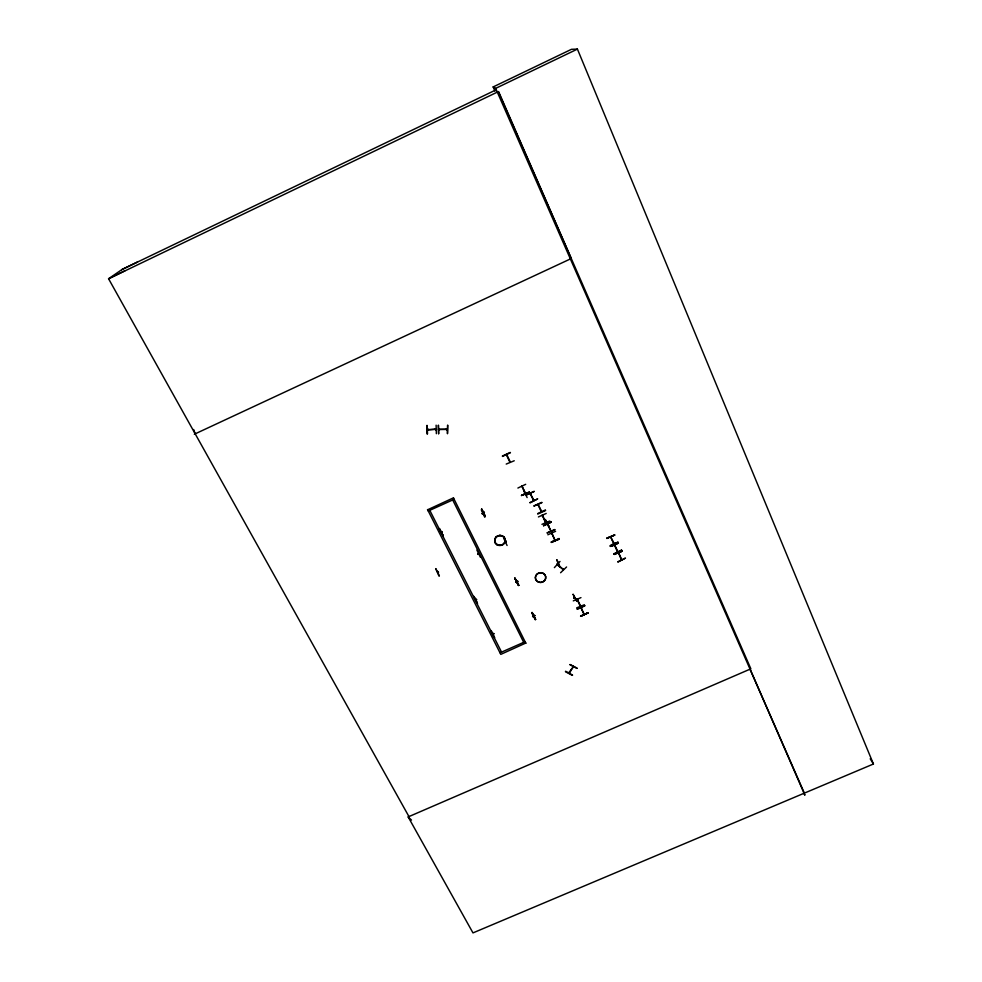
<?xml version="1.0" encoding="UTF-8"?>
<svg xmlns="http://www.w3.org/2000/svg" width="982" height="982" viewBox="0 0 982 982"><rect width="100%" height="100%" fill="white"/><g stroke="black" fill="none" stroke-linecap="round" stroke-linejoin="round"><path stroke-width="1.47" d="M436.204 429.195L435.222 429.281M429.785 510.333L501.557 652.109M428.275 511.021L454.212 499.261M525.824 643.026L500.795 654.368L427.551 509.584M428.201 429.269L428.299 429.944L427.587 429.502M427.514 433.872L427.17 425.476M522.326 486.925L521.896 485.967M530.845 493.971L530.133 493.21L533.852 500.231M563.091 569.486L557.101 564.711M557.027 564.429L557.678 565.288L557.825 564.65M542.53 515.931L542.567 515.206M547.256 524.007L547.907 524.695L547.575 523.75M563.447 569.548L557.224 564.22M580.976 607.686L581.651 608.239M438.512 572.162L437.727 572.518L437.653 571.806M477.927 554.069L478.737 553.762M475.669 599.941L476.417 599.302M482.039 513.819L482.678 513.169M483.402 512.408L484.335 512.579L483.549 512.53M484.187 512.064L484.396 512.358M493.86 633.685L492.89 633.721M505.337 541.745L505.963 541.094M506.319 541.671L506.086 541.131M516.483 581.442L515.967 582.326L515.759 581.675M517.097 581.725L518.066 581.651L517.293 582.007L517.183 581.283M532.6 616.475L532.833 616.377M533.312 615.837L532.796 616.684L532.661 616.021M534.564 615.53C532.845 615.739 535.767 616.095 534.515 615.223M545.98 523.516L546.728 523.099M569.008 673.173L569.364 672.179M574.396 597.559L574.703 597.805M572.58 675.076L565.595 671.222M438.414 572.187L437.739 572.457M476.491 599.928L476.295 599.265M524.597 494.179L525.235 493.762L522.105 486.336M525.063 493.369L525.284 494.179L524.413 493.799M517.183 581.688L517.71 581.049M558.046 563.165L557.457 564.049L558.193 563.423M574.495 597.903L573.954 598.136M569.069 673.014C570.812 668.73 573.611 667.834 573.034 666.397M569.253 672.204L569.302 673.296L573.439 666.422M506.381 454.813L509.768 461.896M572.383 675.383L565.423 671.725M525.419 493.21L524.83 493.136M530.17 493.492L533.631 500.697L533.275 500.145M537.903 504.564L541.303 511.585M542.248 515.452L542.42 515.881M545.624 522.412L542.457 515.071M610.571 536.823L613.885 543.979M614.131 543.549L610.608 536.712M581.123 608.042L584.069 614.216M621.299 559.642L618.574 552.78L621.802 559.801M435.222 429.429L436.204 429.416M438.524 429.367L439.494 429.343L438.586 429.723M446.331 429.208L447.227 429.564L446.515 429.159M535.583 619.507L531.79 612.572L535.19 619.716M490.84 630.886L494.29 637.772M518.803 585.395L514.973 578.251M477.412 603.586L473.864 596.565M570.137 664.507L577.121 668.153M507.08 545.501L503.631 538.087M473.913 596.528L477.473 603.586L473.913 596.405M439.384 575.783L435.762 568.627L439.003 576.09M485.255 516.336L481.671 508.971L485.231 516.348M443.177 535.963L439.175 528.832M427.501 429.588L436.082 429.38M484.372 512.653L483.635 512.899M569.953 664.753L576.937 668.398M559.998 561.446L554.376 567.621M560.587 572.739L566.565 566.982M573.169 667.367L572.739 666.852M482.8 513.205L482.997 513.426M525.186 494.192L525.026 493.394M478.627 554.155L478.541 553.553M516.507 582.093L516.287 581.442M531.876 612.694L535.607 619.323M491.209 630.542L494.707 637.613M518.41 585.346L514.863 578.14M518.459 585.567L514.899 578.14M515.022 578.459L518.877 585.395M482.899 513.844L482.137 513.402M558.181 563.815L557.936 563.128M481.597 509.142L485.268 516.483M443.226 535.804L439.212 528.795M493.05 633.906L493.885 633.918M439.568 528.512L443.25 535.951M121.707 269.719L137.505 261.985M125.021 270.713L108.572 278.753L409.003 816.656L408.217 816.999L411.495 820.08M494.989 91.142L493.148 86.944L571.463 49.309L577.416 49.1L873.428 764.008L472.98 932.9L408.168 816.914L750.862 668.816L498.242 91.682L108.572 278.753L122.075 269.461L495.566 90.086M493.148 86.944L495.665 88.368L577.416 49.1M194.326 434.24L571.279 258.536L498.574 91.522M502.354 456.016L510.259 452.432M510.431 452.702L502.551 456.434M506.221 464.069L514.237 460.767M427.538 509.805L453.5 497.825M517.895 488.042L525.689 484.322M529.482 492.35L521.454 495.468L529.458 492.289M526.34 495.002L534.159 491.466M529.949 502.563L537.706 498.881L530.096 502.858M533.938 505.853L541.757 502.354M541.904 502.661L534.085 506.074M537.645 513.611L545.403 509.953M537.829 513.991L545.624 510.493M546.213 513.451L538.431 516.949M549.773 521L541.954 524.339M551.233 522.043L543.5 525.689L551.209 522.007M547.183 523.737L550.988 531.152L547.453 523.615M554.904 529.826L546.974 532.956L554.756 529.519M547.846 534.773L555.603 531.299M551.823 532.796L552.007 533.999L551.859 532.87M551.295 541.941L559.261 539.032L551.381 542.174M551.356 542.138L559.04 538.492M551.516 542.469L559.261 539.008M523.553 490.067L527.125 497.592M524.425 494.167L525.1 493.786M442.231 531.593L441.495 532.428L441.483 531.753M614.658 535.03L606.888 538.492M614.695 535.116L606.753 538.185L614.622 534.932M618.329 543.046C608.324 548.901 606.864 545.661 617.973 542.236M610.252 545.783L617.948 542.187L618.365 543.132L610.571 546.458M610.436 546.152L618.169 542.702M614.351 554.155L622.257 551.123L614.118 554.143L621.631 550.215L614.106 554.118M613.946 553.75L621.606 550.153M484.752 517.244L481.29 509.805M617.862 561.765L625.485 558.095L617.997 562.06M580.951 597.621L573.304 600.874M580.534 605.845L580.153 606.017M545.243 519.539L549.048 526.72L545.292 519.527M476.921 550.153L480.48 557.359M546.066 523.48L546.728 523.148M546.176 523.737L546.888 523.418M505.583 541.978L506.246 541.659M576.655 607.883L584.364 604.765M577.121 608.914L584.744 605.575M584.867 605.833L577.306 609.306M580.583 616.07L588.193 612.743L580.669 616.328M556.671 559.9L559.936 567.117L557.003 559.777M515.759 582.081L516.348 581.774M476.43 599.609L475.742 599.916L476.515 599.965M475.865 600.162L476.552 599.855M573.893 598.198L574.593 597.903M534.147 616.119L534.797 615.812M493.16 634.262L493.541 633.353M573.046 594.294L576.802 601.315L573.169 594.405M447.141 429.527L438.524 429.146M475.865 600.223L475.767 599.499M427.06 433.995L426.839 425.476M438.61 433.639L438.389 425.132L438.635 433.762M447.411 433.578L447.657 425.059L447.534 433.565M577.306 599.339L580.657 606.139M538.173 504.441L541.573 511.364M436.118 425.181L436.364 433.688M447.129 429.146L438.623 429.662M614.658 544.875L617.801 551.516M557.53 564.012L557.395 563.361M576.962 599.327L577.686 600.112L577.232 599.032M580.276 606.299L576.962 599.155M584.192 614.511L581.013 607.76M551.933 533.14L554.855 540.039M554.953 540.296L551.565 532.919M522.068 486.348L525.456 493.197M617.518 551.97L614.266 544.642M870.212 758.791L873.428 764.008M428.361 429.527L427.465 429.956L436.02 429.109M551.221 522.08L543.5 525.689M803.558 792.499L804.896 795.174L750.039 669.172M453.512 498.034L525.873 643.308M535.571 619.519L532.207 612.4M614.499 554.462L622.257 551.123M495.665 88.368L804.368 793.186M573.476 666.827L573.193 666.299M529.298 491.945L521.479 495.505M193.65 429.515L195.185 433.835M541.683 511.61L541.34 510.861M573.869 597.793L574.016 598.443M562.944 568.823L563.054 569.511M545.513 522.375L542.187 515.194M534.147 491.368L526.315 494.903M510.174 461.712L506.712 454.482M525.161 641.7L500.096 652.76M523.701 642.338L452.702 499.948M505.423 541.327L505.656 542.003L505.3 541.475M483.721 512.678L483.525 512.26M493.013 633.586L493.234 634.286M477.878 553.75L477.988 554.388M447.117 428.876L447.141 429.576M446.503 428.888L446.528 429.588M438.696 429.06L438.721 429.748M438.181 571.573L438.389 572.26M435.407 429.122L435.419 429.809M588.206 612.78L580.632 616.254L588.23 612.903M534.233 616.144L533.987 615.444L534.233 616.144M496.892 544.593A5.315 5.008 -7.6 0 0 505.251 540.861A5.315 5.008 -7.6 0 0 497.751 535.951A5.315 5.008 -7.6 0 0 496.892 544.593A5.291 4.984 -7.6 0 0 505.227 540.861A5.291 4.984 -7.6 0 0 497.764 535.976A5.291 4.984 -7.6 0 0 496.904 544.58M496.892 544.458A5.278 4.971 -7.6 0 0 505.202 540.738A5.278 4.971 -7.6 0 0 497.751 535.865A5.278 4.971 -7.6 0 0 496.892 544.458M538.713 582.252A5.229 4.873 -11.2 0 0 545.722 576.741A5.229 4.873 -11.2 0 0 537.277 573.942A5.229 4.873 -11.2 0 0 538.713 582.252M538.688 582.117A5.217 4.861 -11.2 0 0 545.685 576.618A5.217 4.861 -11.2 0 0 537.264 573.819A5.217 4.861 -11.2 0 0 538.688 582.117"/></g></svg>
